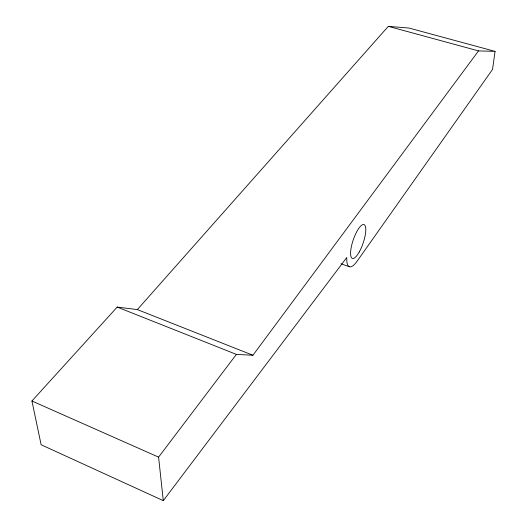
<?xml version="1.0" encoding="UTF-8"?>
<svg xmlns="http://www.w3.org/2000/svg" width="527" height="527" viewBox="0 0 527 527"><rect width="100%" height="100%" fill="white"/><g stroke="black" fill="none" stroke-linecap="round" stroke-linejoin="round"><path stroke-width="0.79" d="M495.064 51.369L492.534 69.426L357.122 261.181A26.706 7.76 -71.1 0 1 346.786 257.486L163.291 500.65L41.126 444.755L31.936 401.001L117.198 307.083L137.349 309.593L252.94 355.251L478.523 50.902L495.064 51.369L409.071 28.069L388.313 26.35L137.349 309.593M163.291 500.65L158.587 457.133L236.386 354.388L252.94 355.251M388.313 26.35L478.523 50.902M340.976 263.757L349.454 266.754M117.198 307.083L236.386 354.388M31.936 401.001L158.587 457.133M359.289 251.906A17.911 5.204 -71.1 0 0 364.164 224.64A17.911 5.204 -71.1 0 0 351.114 247.993A17.911 5.204 -71.1 0 0 359.289 251.906"/></g></svg>
